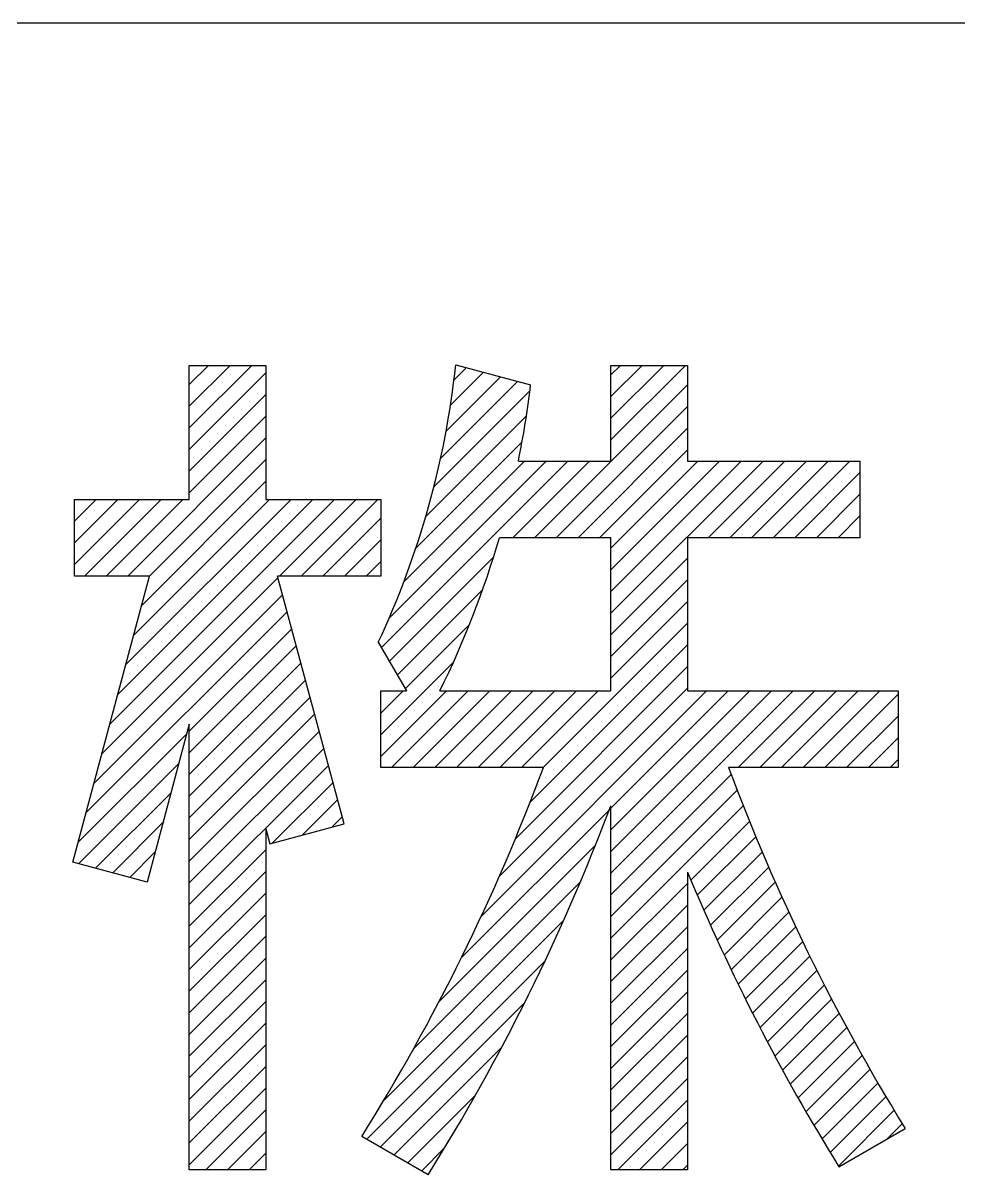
# Model space of a CAD drawing. Units: millimetres at full size. Extents: x 2062 to 26180, y 9042 to 25978.
# Drawn here: x 4336 to 4596.1, y 9658.4 to 9978.6 of the extents above; entities that cross this region are included whole.
import ezdxf

# ---------------------------------------------------------------- set-up
doc = ezdxf.new("R2010")
doc.units = ezdxf.units.MM
doc.header["$LTSCALE"] = 50
doc.layers.add('F-0_特記', color=3, linetype='Continuous', lineweight=25)

msp = doc.modelspace()

# ---------------------------------------------------------------- linework, layer by layer
at = {"layer": 'F-0_特記', "color": 134}
for p in [(24242.21, 9978.63), (26180.42, 9978.63)]:
    msp.add_line(p, (2061.5, 9978.63), dxfattribs=at)
at = {"layer": 'F-0_特記'}
for p, q in [((4382.17, 9878.14), (4387.5, 9883.46)), ((4382.17, 9872.11), (4393.52, 9883.46)), ((4382.17, 9866.09), (4399.54, 9883.46)), ((4382.17, 9883.46), (4403.47, 9883.46)), ((4382.17, 9878.14), (4387.5, 9883.46)), ((4382.17, 9872.11), (4393.52, 9883.46)), ((4382.17, 9866.09), (4399.54, 9883.46)), ((4382.17, 9883.46), (4403.47, 9883.46)), ((4382.17, 9846.19), (4382.17, 9883.46)), ((4382.17, 9846.19), (4382.17, 9883.46)), ((4403.47, 9883.46), (4403.47, 9846.19)), ((4403.47, 9883.46), (4403.47, 9846.19)), ((4455.74, 9879.41), (4459.14, 9882.81)), ((4455.74, 9879.41), (4459.14, 9882.81)), ((4456.22, 9883.59), (4477.03, 9878.02)), ((4456.22, 9883.59), (4477.03, 9878.02)), ((4499.32, 9880.82), (4501.96, 9883.46)), ((4499.32, 9874.79), (4507.99, 9883.46)), ((4499.32, 9868.77), (4514.01, 9883.46)), ((4499.32, 9862.75), (4520.04, 9883.46)), ((4499.32, 9883.46), (4520.62, 9883.46)), ((4499.32, 9856.84), (4499.32, 9883.46)), ((4499.32, 9880.82), (4501.96, 9883.46)), ((4499.32, 9874.79), (4507.99, 9883.46)), ((4499.32, 9868.77), (4514.01, 9883.46)), ((4499.32, 9862.75), (4520.04, 9883.46)), ((4499.32, 9883.46), (4520.62, 9883.46)), ((4499.32, 9856.84), (4499.32, 9883.46)), ((4520.62, 9883.46), (4520.62, 9856.84)), ((4520.62, 9883.46), (4520.62, 9856.84)), ((4382.17, 9860.06), (4403.47, 9881.36)), ((4382.17, 9860.06), (4403.47, 9881.36)), ((4453.53, 9865.15), (4468.65, 9880.27)), ((4453.53, 9865.15), (4468.65, 9880.27)), ((4454.76, 9872.41), (4463.89, 9881.54)), ((4454.76, 9872.41), (4463.89, 9881.54)), ((4450.14, 9849.71), (4476.83, 9876.4)), ((4450.14, 9849.71), (4476.83, 9876.4)), ((4452, 9857.6), (4473.4, 9878.99)), ((4452, 9857.6), (4473.4, 9878.99)), ((4478.14, 9835.54), (4520.62, 9878.02)), ((4478.14, 9835.54), (4520.62, 9878.02)), ((4382.17, 9854.04), (4403.47, 9875.34)), ((4382.17, 9854.04), (4403.47, 9875.34)), ((4484.16, 9835.54), (4520.62, 9872)), ((4484.16, 9835.54), (4520.62, 9872)), ((4382.17, 9848.01), (4403.47, 9869.31)), ((4382.17, 9848.01), (4403.47, 9869.31)), ((4447.87, 9841.42), (4475.85, 9869.4)), ((4447.87, 9841.42), (4475.85, 9869.4)), ((4490.19, 9835.54), (4520.62, 9865.97)), ((4490.19, 9835.54), (4520.62, 9865.97)), ((4365.07, 9824.89), (4403.47, 9863.29)), ((4365.07, 9824.89), (4403.47, 9863.29)), ((4445.13, 9832.65), (4474.63, 9862.16)), ((4445.13, 9832.65), (4474.63, 9862.16)), ((4371.09, 9824.89), (4403.47, 9857.27)), ((4371.09, 9824.89), (4403.47, 9857.27)), ((4496.21, 9835.54), (4520.62, 9859.95)), ((4496.21, 9835.54), (4520.62, 9859.95)), ((4435.54, 9804.99), (4487.39, 9856.84)), ((4435.54, 9804.99), (4487.39, 9856.84)), ((4437.67, 9813.14), (4481.36, 9856.84)), ((4437.67, 9813.14), (4481.36, 9856.84)), ((4441.79, 9823.29), (4475.34, 9856.84)), ((4441.79, 9823.29), (4475.34, 9856.84)), ((4472.11, 9835.54), (4493.41, 9856.84)), ((4472.11, 9835.54), (4493.41, 9856.84)), ((4473.61, 9856.84), (4499.32, 9856.84)), ((4473.61, 9856.84), (4499.32, 9856.84)), ((4499.32, 9832.62), (4523.53, 9856.84)), ((4499.32, 9826.6), (4529.56, 9856.84)), ((4499.32, 9820.57), (4535.58, 9856.84)), ((4499.32, 9814.55), (4541.61, 9856.84)), ((4499.32, 9832.62), (4523.53, 9856.84)), ((4499.32, 9826.6), (4529.56, 9856.84)), ((4499.32, 9820.57), (4535.58, 9856.84)), ((4499.32, 9814.55), (4541.61, 9856.84)), ((4520.62, 9856.84), (4568.55, 9856.84)), ((4520.62, 9856.84), (4568.55, 9856.84)), ((4526.33, 9835.54), (4547.63, 9856.84)), ((4526.33, 9835.54), (4547.63, 9856.84)), ((4532.36, 9835.54), (4553.66, 9856.84)), ((4532.36, 9835.54), (4553.66, 9856.84)), ((4538.38, 9835.54), (4559.68, 9856.84)), ((4538.38, 9835.54), (4559.68, 9856.84)), ((4544.41, 9835.54), (4565.7, 9856.84)), ((4544.41, 9835.54), (4565.7, 9856.84)), ((4568.55, 9856.84), (4568.55, 9835.54)), ((4568.55, 9856.84), (4568.55, 9835.54)), ((4368.96, 9816.73), (4403.47, 9851.24)), ((4368.96, 9816.73), (4403.47, 9851.24)), ((4550.43, 9835.54), (4568.55, 9853.65)), ((4550.43, 9835.54), (4568.55, 9853.65)), ((4556.46, 9835.54), (4568.55, 9847.63)), ((4556.46, 9835.54), (4568.55, 9847.63)), ((4350.22, 9846.19), (4350.22, 9846.19)), ((4350.22, 9840.16), (4356.25, 9846.19)), ((4350.22, 9834.14), (4362.27, 9846.19)), ((4350.22, 9828.11), (4368.3, 9846.19)), ((4350.22, 9846.19), (4382.17, 9846.19)), ((4350.22, 9824.89), (4350.22, 9846.19)), ((4350.22, 9846.19), (4350.22, 9846.19)), ((4350.22, 9840.16), (4356.25, 9846.19)), ((4350.22, 9834.14), (4362.27, 9846.19)), ((4350.22, 9828.11), (4368.3, 9846.19)), ((4350.22, 9846.19), (4382.17, 9846.19)), ((4350.22, 9824.89), (4350.22, 9846.19)), ((4353.02, 9824.89), (4374.32, 9846.19)), ((4353.02, 9824.89), (4374.32, 9846.19)), ((4359.04, 9824.89), (4380.35, 9846.19)), ((4359.04, 9824.89), (4380.35, 9846.19)), ((4360.14, 9783.81), (4422.52, 9846.19)), ((4360.14, 9783.81), (4422.52, 9846.19)), ((4362.35, 9792.04), (4416.49, 9846.19)), ((4362.35, 9792.04), (4416.49, 9846.19)), ((4364.55, 9800.27), (4410.47, 9846.19)), ((4364.55, 9800.27), (4410.47, 9846.19)), ((4366.76, 9808.5), (4404.44, 9846.19)), ((4366.76, 9808.5), (4404.44, 9846.19)), ((4403.47, 9846.19), (4435.42, 9846.19)), ((4403.47, 9846.19), (4435.42, 9846.19)), ((4407.24, 9824.89), (4428.54, 9846.19)), ((4407.24, 9824.89), (4428.54, 9846.19)), ((4413.26, 9824.89), (4434.57, 9846.19)), ((4413.26, 9824.89), (4434.57, 9846.19)), ((4435.42, 9846.19), (4435.42, 9824.89)), ((4435.42, 9846.19), (4435.42, 9824.89)), ((4419.29, 9824.89), (4435.42, 9841.02)), ((4419.29, 9824.89), (4435.42, 9841.02)), ((4562.48, 9835.54), (4568.55, 9841.6)), ((4562.48, 9835.54), (4568.55, 9841.6)), ((4425.31, 9824.89), (4435.42, 9835)), ((4425.31, 9824.89), (4435.42, 9835)), ((4520.62, 9835.54), (4520.62, 9792.94)), ((4568.55, 9835.54), (4520.62, 9835.54)), ((4520.62, 9835.54), (4520.62, 9792.94)), ((4568.55, 9835.54), (4520.62, 9835.54)), ((4568.51, 9835.54), (4568.55, 9835.58)), ((4568.51, 9835.54), (4568.55, 9835.58)), ((4431.34, 9824.89), (4435.42, 9828.97)), ((4431.34, 9824.89), (4435.42, 9828.97)), ((4437.74, 9801.17), (4466.7, 9830.13)), ((4437.74, 9801.17), (4466.7, 9830.13)), ((4499.32, 9808.52), (4520.62, 9829.82)), ((4499.32, 9808.52), (4520.62, 9829.82)), ((4349.83, 9745.34), (4371.15, 9824.89)), ((4349.83, 9745.34), (4371.15, 9824.89)), ((4371.15, 9824.89), (4350.22, 9824.89)), ((4371.15, 9824.89), (4350.22, 9824.89)), ((4357.94, 9775.58), (4406.82, 9824.46)), ((4357.94, 9775.58), (4406.82, 9824.46)), ((4435.42, 9824.89), (4406.7, 9824.89)), ((4435.42, 9824.89), (4406.7, 9824.89)), ((4499.32, 9802.5), (4520.62, 9823.8)), ((4499.32, 9802.5), (4520.62, 9823.8)), ((4355.73, 9767.35), (4408.09, 9819.71)), ((4355.73, 9767.35), (4408.09, 9819.71)), ((4439.95, 9797.35), (4463.67, 9821.07)), ((4439.95, 9797.35), (4463.67, 9821.07)), ((4499.32, 9796.48), (4520.62, 9817.78)), ((4499.32, 9796.48), (4520.62, 9817.78)), ((4353.53, 9759.12), (4409.36, 9814.96)), ((4353.53, 9759.12), (4409.36, 9814.96)), ((4382.17, 9781.74), (4410.64, 9810.21)), ((4382.17, 9781.74), (4410.64, 9810.21)), ((4442.15, 9793.53), (4460.01, 9811.38)), ((4442.15, 9793.53), (4460.01, 9811.38)), ((4480.51, 9771.64), (4520.62, 9811.75)), ((4480.51, 9771.64), (4520.62, 9811.75)), ((4434.67, 9806.49), (4442.5, 9792.94)), ((4434.67, 9806.49), (4442.5, 9792.94)), ((4382.17, 9775.72), (4411.91, 9805.46)), ((4382.17, 9775.72), (4411.91, 9805.46)), ((4476.88, 9761.99), (4520.62, 9805.73)), ((4476.88, 9761.99), (4520.62, 9805.73)), ((4382.17, 9769.69), (4413.18, 9800.7)), ((4382.17, 9769.69), (4413.18, 9800.7)), ((4435.42, 9780.77), (4455.54, 9800.89)), ((4435.42, 9780.77), (4455.54, 9800.89)), ((4472.8, 9751.88), (4520.62, 9799.7)), ((4472.8, 9751.88), (4520.62, 9799.7)), ((4382.17, 9763.67), (4414.45, 9795.95)), ((4382.17, 9763.67), (4414.45, 9795.95)), ((4435.42, 9792.82), (4435.54, 9792.94)), ((4435.42, 9786.8), (4441.56, 9792.94)), ((4435.42, 9774.75), (4453.61, 9792.94)), ((4435.42, 9792.82), (4435.54, 9792.94)), ((4435.42, 9786.8), (4441.56, 9792.94)), ((4435.42, 9774.75), (4453.61, 9792.94)), ((4438.34, 9771.64), (4459.63, 9792.94)), ((4438.34, 9771.64), (4459.63, 9792.94)), ((4444.36, 9771.64), (4465.66, 9792.94)), ((4444.36, 9771.64), (4465.66, 9792.94)), ((4450.38, 9771.64), (4471.68, 9792.94)), ((4450.38, 9771.64), (4471.68, 9792.94)), ((4451.79, 9792.94), (4499.32, 9792.94)), ((4451.79, 9792.94), (4499.32, 9792.94)), ((4456.41, 9771.64), (4477.71, 9792.94)), ((4456.41, 9771.64), (4477.71, 9792.94)), ((4462.43, 9771.64), (4483.73, 9792.94)), ((4462.43, 9771.64), (4483.73, 9792.94)), ((4463.35, 9730.38), (4525.9, 9792.94)), ((4463.35, 9730.38), (4525.9, 9792.94)), ((4468.31, 9741.37), (4520.62, 9793.68)), ((4468.31, 9741.37), (4520.62, 9793.68)), ((4468.46, 9771.64), (4489.76, 9792.94)), ((4468.46, 9771.64), (4489.76, 9792.94)), ((4474.48, 9771.64), (4495.78, 9792.94)), ((4474.48, 9771.64), (4495.78, 9792.94)), ((4499.32, 9760.33), (4531.93, 9792.94)), ((4499.32, 9754.3), (4537.95, 9792.94)), ((4499.32, 9748.28), (4543.98, 9792.94)), ((4499.32, 9742.25), (4550, 9792.94)), ((4499.32, 9760.33), (4531.93, 9792.94)), ((4499.32, 9754.3), (4537.95, 9792.94)), ((4499.32, 9748.28), (4543.98, 9792.94)), ((4499.32, 9742.25), (4550, 9792.94)), ((4520.62, 9792.94), (4579.2, 9792.94)), ((4520.62, 9792.94), (4579.2, 9792.94)), ((4534.73, 9771.64), (4556.03, 9792.94)), ((4534.73, 9771.64), (4556.03, 9792.94)), ((4540.75, 9771.64), (4562.05, 9792.94)), ((4540.75, 9771.64), (4562.05, 9792.94)), ((4546.78, 9771.64), (4568.08, 9792.94)), ((4546.78, 9771.64), (4568.08, 9792.94)), ((4552.8, 9771.64), (4574.1, 9792.94)), ((4552.8, 9771.64), (4574.1, 9792.94)), ((4579.2, 9792.94), (4579.2, 9771.64)), ((4579.2, 9792.94), (4579.2, 9771.64)), ((4382.17, 9757.65), (4415.73, 9791.2)), ((4382.17, 9757.65), (4415.73, 9791.2)), ((4558.83, 9771.64), (4579.2, 9792.01)), ((4558.83, 9771.64), (4579.2, 9792.01)), ((4382.17, 9783.74), (4370.41, 9739.83)), ((4382.17, 9783.74), (4370.41, 9739.83)), ((4382.17, 9751.62), (4417, 9786.45)), ((4382.17, 9751.62), (4417, 9786.45)), ((4382.17, 9659.81), (4382.17, 9783.74)), ((4382.17, 9659.81), (4382.17, 9783.74)), ((4564.85, 9771.64), (4579.2, 9785.98)), ((4564.85, 9771.64), (4579.2, 9785.98)), ((4351.32, 9750.89), (4381.44, 9781.01)), ((4351.32, 9750.89), (4381.44, 9781.01)), ((4382.17, 9745.6), (4418.27, 9781.7)), ((4382.17, 9745.6), (4418.27, 9781.7)), ((4382.17, 9739.57), (4419.55, 9776.95)), ((4382.17, 9739.57), (4419.55, 9776.95)), ((4570.88, 9771.64), (4579.2, 9779.96)), ((4570.88, 9771.64), (4579.2, 9779.96)), ((4576.9, 9771.64), (4579.2, 9773.93)), ((4576.9, 9771.64), (4579.2, 9773.93)), ((4351.38, 9744.93), (4379.24, 9772.78)), ((4351.38, 9744.93), (4379.24, 9772.78)), ((4382.17, 9733.55), (4420.82, 9772.2)), ((4382.17, 9733.55), (4420.82, 9772.2)), ((4480.57, 9771.64), (4435.42, 9771.64)), ((4480.57, 9771.64), (4435.42, 9771.64)), ((4579.2, 9771.64), (4532.05, 9771.64)), ((4579.2, 9771.64), (4532.05, 9771.64)), ((4405.33, 9750.68), (4422.09, 9767.44)), ((4405.33, 9750.68), (4422.09, 9767.44)), ((4499.32, 9736.23), (4532.78, 9769.68)), ((4499.32, 9736.23), (4532.78, 9769.68)), ((4356.13, 9743.66), (4377.03, 9764.56)), ((4356.13, 9743.66), (4377.03, 9764.56)), ((4499.32, 9730.21), (4534.44, 9765.32)), ((4499.32, 9730.21), (4534.44, 9765.32)), ((4413.56, 9752.89), (4423.37, 9762.69)), ((4413.56, 9752.89), (4423.37, 9762.69)), ((4499.32, 9724.18), (4536.13, 9760.99)), ((4499.32, 9724.18), (4536.13, 9760.99)), ((4421.79, 9755.09), (4424.64, 9757.94)), ((4421.79, 9755.09), (4424.64, 9757.94)), ((4457.81, 9718.82), (4498.92, 9759.93)), ((4457.81, 9718.82), (4498.92, 9759.93)), ((4360.89, 9742.38), (4374.83, 9756.33)), ((4360.89, 9742.38), (4374.83, 9756.33)), ((4403.47, 9754.64), (4403.47, 9659.81)), ((4403.47, 9754.64), (4403.47, 9659.81)), ((4521.54, 9740.37), (4537.85, 9756.68)), ((4521.54, 9740.37), (4537.85, 9756.68)), ((4523.34, 9736.15), (4539.59, 9752.41)), ((4523.34, 9736.15), (4539.59, 9752.41)), ((4382.17, 9727.52), (4403.47, 9748.82)), ((4382.17, 9727.52), (4403.47, 9748.82)), ((4451.59, 9706.57), (4495.05, 9750.04)), ((4451.59, 9706.57), (4495.05, 9750.04)), ((4525.17, 9731.96), (4541.37, 9748.16)), ((4525.17, 9731.96), (4541.37, 9748.16)), ((4370.41, 9739.83), (4349.83, 9745.34)), ((4370.41, 9739.83), (4349.83, 9745.34)), ((4365.64, 9741.11), (4372.62, 9748.1)), ((4365.64, 9741.11), (4372.62, 9748.1)), ((4382.17, 9721.5), (4403.47, 9742.8)), ((4382.17, 9721.5), (4403.47, 9742.8)), ((4527.03, 9727.79), (4543.18, 9743.94)), ((4527.03, 9727.79), (4543.18, 9743.94)), ((4370.39, 9739.84), (4370.42, 9739.87)), ((4370.39, 9739.84), (4370.42, 9739.87)), ((4444.51, 9693.47), (4490.82, 9739.78)), ((4444.51, 9693.47), (4490.82, 9739.78)), ((4499.32, 9718.16), (4520.62, 9739.46)), ((4499.32, 9718.16), (4520.62, 9739.46)), ((4528.91, 9723.65), (4545.01, 9739.75)), ((4528.91, 9723.65), (4545.01, 9739.75)), ((4382.17, 9715.47), (4403.47, 9736.77)), ((4382.17, 9715.47), (4403.47, 9736.77)), ((4530.82, 9719.53), (4546.88, 9735.59)), ((4530.82, 9719.53), (4546.88, 9735.59)), ((4499.32, 9712.13), (4520.62, 9733.43)), ((4499.32, 9712.13), (4520.62, 9733.43)), ((4382.17, 9709.45), (4403.47, 9730.75)), ((4382.17, 9709.45), (4403.47, 9730.75)), ((4436.29, 9679.22), (4486.18, 9729.11)), ((4436.29, 9679.22), (4486.18, 9729.11)), ((4532.76, 9715.45), (4548.77, 9731.46)), ((4532.76, 9715.45), (4548.77, 9731.46)), ((4499.32, 9706.11), (4520.62, 9727.41)), ((4499.32, 9706.11), (4520.62, 9727.41)), ((4534.72, 9711.39), (4550.69, 9727.35)), ((4534.72, 9711.39), (4550.69, 9727.35)), ((4382.17, 9703.42), (4403.47, 9724.73)), ((4382.17, 9703.42), (4403.47, 9724.73)), ((4536.71, 9707.35), (4552.63, 9723.27)), ((4536.71, 9707.35), (4552.63, 9723.27)), ((4499.32, 9700.08), (4520.62, 9721.38)), ((4499.32, 9700.08), (4520.62, 9721.38)), ((4382.17, 9697.4), (4403.47, 9718.7)), ((4382.17, 9697.4), (4403.47, 9718.7)), ((4431.38, 9668.29), (4481.05, 9717.96)), ((4431.38, 9668.29), (4481.05, 9717.96)), ((4538.73, 9703.34), (4554.6, 9719.22)), ((4538.73, 9703.34), (4554.6, 9719.22)), ((4499.32, 9694.06), (4520.62, 9715.36)), ((4499.32, 9694.06), (4520.62, 9715.36)), ((4540.77, 9699.36), (4556.6, 9715.19)), ((4540.77, 9699.36), (4556.6, 9715.19)), ((4382.17, 9691.38), (4403.47, 9712.68)), ((4382.17, 9691.38), (4403.47, 9712.68)), ((4542.83, 9695.4), (4558.63, 9711.19)), ((4542.83, 9695.4), (4558.63, 9711.19)), ((4382.17, 9685.35), (4403.47, 9706.65)), ((4382.17, 9685.35), (4403.47, 9706.65)), ((4499.32, 9688.03), (4520.62, 9709.33)), ((4499.32, 9688.03), (4520.62, 9709.33)), ((4544.92, 9691.46), (4560.68, 9707.22)), ((4544.92, 9691.46), (4560.68, 9707.22)), ((4435.2, 9666.09), (4475.34, 9706.22)), ((4435.2, 9666.09), (4475.34, 9706.22)), ((4499.32, 9682.01), (4520.62, 9703.31)), ((4499.32, 9682.01), (4520.62, 9703.31)), ((4547.04, 9687.56), (4562.76, 9703.28)), ((4547.04, 9687.56), (4562.76, 9703.28)), ((4382.17, 9679.33), (4403.47, 9700.63)), ((4382.17, 9679.33), (4403.47, 9700.63)), ((4499.32, 9675.98), (4520.62, 9697.28)), ((4499.32, 9675.98), (4520.62, 9697.28)), ((4549.18, 9683.67), (4564.87, 9699.36)), ((4549.18, 9683.67), (4564.87, 9699.36)), ((4382.17, 9673.3), (4403.47, 9694.6)), ((4382.17, 9673.3), (4403.47, 9694.6)), ((4439.02, 9663.88), (4468.93, 9693.79)), ((4439.02, 9663.88), (4468.93, 9693.79)), ((4551.34, 9679.81), (4567, 9695.46)), ((4551.34, 9679.81), (4567, 9695.46)), ((4499.32, 9669.96), (4520.62, 9691.26)), ((4499.32, 9669.96), (4520.62, 9691.26)), ((4553.54, 9675.98), (4569.15, 9691.6)), ((4553.54, 9675.98), (4569.15, 9691.6)), ((4382.17, 9667.28), (4403.47, 9688.58)), ((4382.17, 9667.28), (4403.47, 9688.58)), ((4555.75, 9672.17), (4571.33, 9687.75)), ((4555.75, 9672.17), (4571.33, 9687.75)), ((4499.32, 9663.94), (4520.62, 9685.24)), ((4499.32, 9663.94), (4520.62, 9685.24)), ((4382.17, 9661.25), (4403.47, 9682.55)), ((4382.17, 9661.25), (4403.47, 9682.55)), ((4557.99, 9668.38), (4573.54, 9683.94)), ((4557.99, 9668.38), (4573.54, 9683.94)), ((4442.84, 9661.68), (4461.65, 9680.48)), ((4442.84, 9661.68), (4461.65, 9680.48)), ((4501.22, 9659.81), (4520.62, 9679.21)), ((4501.22, 9659.81), (4520.62, 9679.21)), ((4560.25, 9664.62), (4575.77, 9680.14)), ((4560.25, 9664.62), (4575.77, 9680.14)), ((4386.75, 9659.81), (4403.47, 9676.53)), ((4386.75, 9659.81), (4403.47, 9676.53)), ((4562.54, 9660.88), (4578.03, 9676.38)), ((4562.54, 9660.88), (4578.03, 9676.38)), ((4507.24, 9659.81), (4520.62, 9673.19)), ((4507.24, 9659.81), (4520.62, 9673.19)), ((4562.68, 9660.65), (4581.13, 9671.31)), ((4562.68, 9660.65), (4581.13, 9671.31)), ((4576.06, 9668.38), (4580.31, 9672.63)), ((4576.06, 9668.38), (4580.31, 9672.63)), ((4392.78, 9659.81), (4403.47, 9670.5)), ((4392.78, 9659.81), (4403.47, 9670.5)), ((4448.53, 9658.39), (4430.07, 9669.05)), ((4448.53, 9658.39), (4430.07, 9669.05)), ((4446.66, 9659.47), (4453.21, 9666.02)), ((4446.66, 9659.47), (4453.21, 9666.02)), ((4513.27, 9659.81), (4520.62, 9667.16)), ((4513.27, 9659.81), (4520.62, 9667.16)), ((4398.8, 9659.81), (4403.47, 9664.48)), ((4398.8, 9659.81), (4403.47, 9664.48)), ((4403.47, 9659.81), (4382.17, 9659.81)), ((4403.47, 9659.81), (4382.17, 9659.81)), ((4519.29, 9659.81), (4520.62, 9661.14)), ((4519.29, 9659.81), (4520.62, 9661.14))]:
    msp.add_line(p, q, dxfattribs=at)
for points in [[(4499.32, 9792.94), (4499.32, 9835.54), (4468.34, 9835.54)], [(4499.32, 9792.94), (4499.32, 9835.54), (4468.34, 9835.54)], [(4403.47, 9754.64), (4404.59, 9750.48), (4425.16, 9756), (4406.7, 9824.89)], [(4403.47, 9754.64), (4404.59, 9750.48), (4425.16, 9756), (4406.7, 9824.89)], [(4435.42, 9771.64), (4435.42, 9792.94), (4442.5, 9792.94)], [(4435.42, 9771.64), (4435.42, 9792.94), (4442.5, 9792.94)], [(4520.62, 9742.56), (4520.62, 9659.81), (4499.32, 9659.81), (4499.32, 9760.98)], [(4520.62, 9742.56), (4520.62, 9659.81), (4499.32, 9659.81), (4499.32, 9760.98)]]:
    msp.add_lwpolyline(points, dxfattribs=at)
for centre, radius, start, end in [((4215.19, 9909.4), 242.41, 334.8787, 353.8887), ((4215.19, 9909.4), 242.41, 334.8787, 353.8887), ((4215.19, 9909.4), 263.71, 348.502, 353.1657), ((4215.19, 9909.4), 263.71, 348.502, 353.1657), ((4215.19, 9909.4), 263.71, 333.7912, 343.7337), ((4215.19, 9909.4), 263.71, 333.7912, 343.7337), ((3952.69, 9967.74), 563.12, 327.9665, 339.6206), ((3952.69, 9967.74), 563.12, 327.9665, 339.6206), ((5059.92, 9967.74), 563.12, 200.3794, 211.7625), ((5059.92, 9967.74), 563.12, 200.3794, 211.7625), ((3952.69, 9967.74), 584.42, 328.04076, 339.28171), ((3952.69, 9967.74), 584.42, 328.04076, 339.28171), ((5059.92, 9967.74), 584.42, 202.66242, 211.69826), ((5059.92, 9967.74), 584.42, 202.66242, 211.69826)]:
    msp.add_arc(centre, radius, start, end, dxfattribs=at)

doc.saveas('drawing.dxf')
